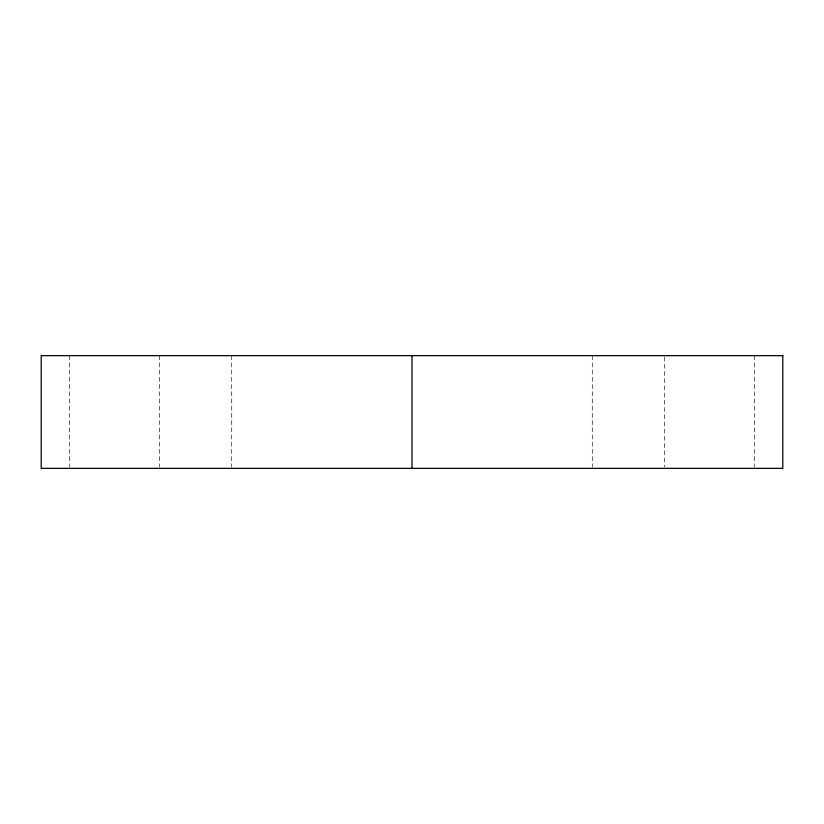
<?xml version="1.0" encoding="UTF-8"?>
<svg xmlns="http://www.w3.org/2000/svg" width="824" height="824" viewBox="0 0 824 824"><rect width="100%" height="100%" fill="white"/><g stroke="black" fill="none" stroke-linecap="round" stroke-linejoin="round"><path stroke-width="0.62" stroke-dasharray="4.12 3.09" d="M754.526 355.659L754.526 467.053M664.391 356.947L664.391 467.053M592.281 355.659L592.281 467.053M231.719 355.659L231.719 467.053M159.609 355.659L159.609 467.053M69.474 355.659L69.474 467.053"/><path stroke-width="1.24" d="M412 355.659L412 468.341M782.8 355.659L41.2 355.659L41.2 468.341L782.8 468.341L782.8 355.659"/></g></svg>
